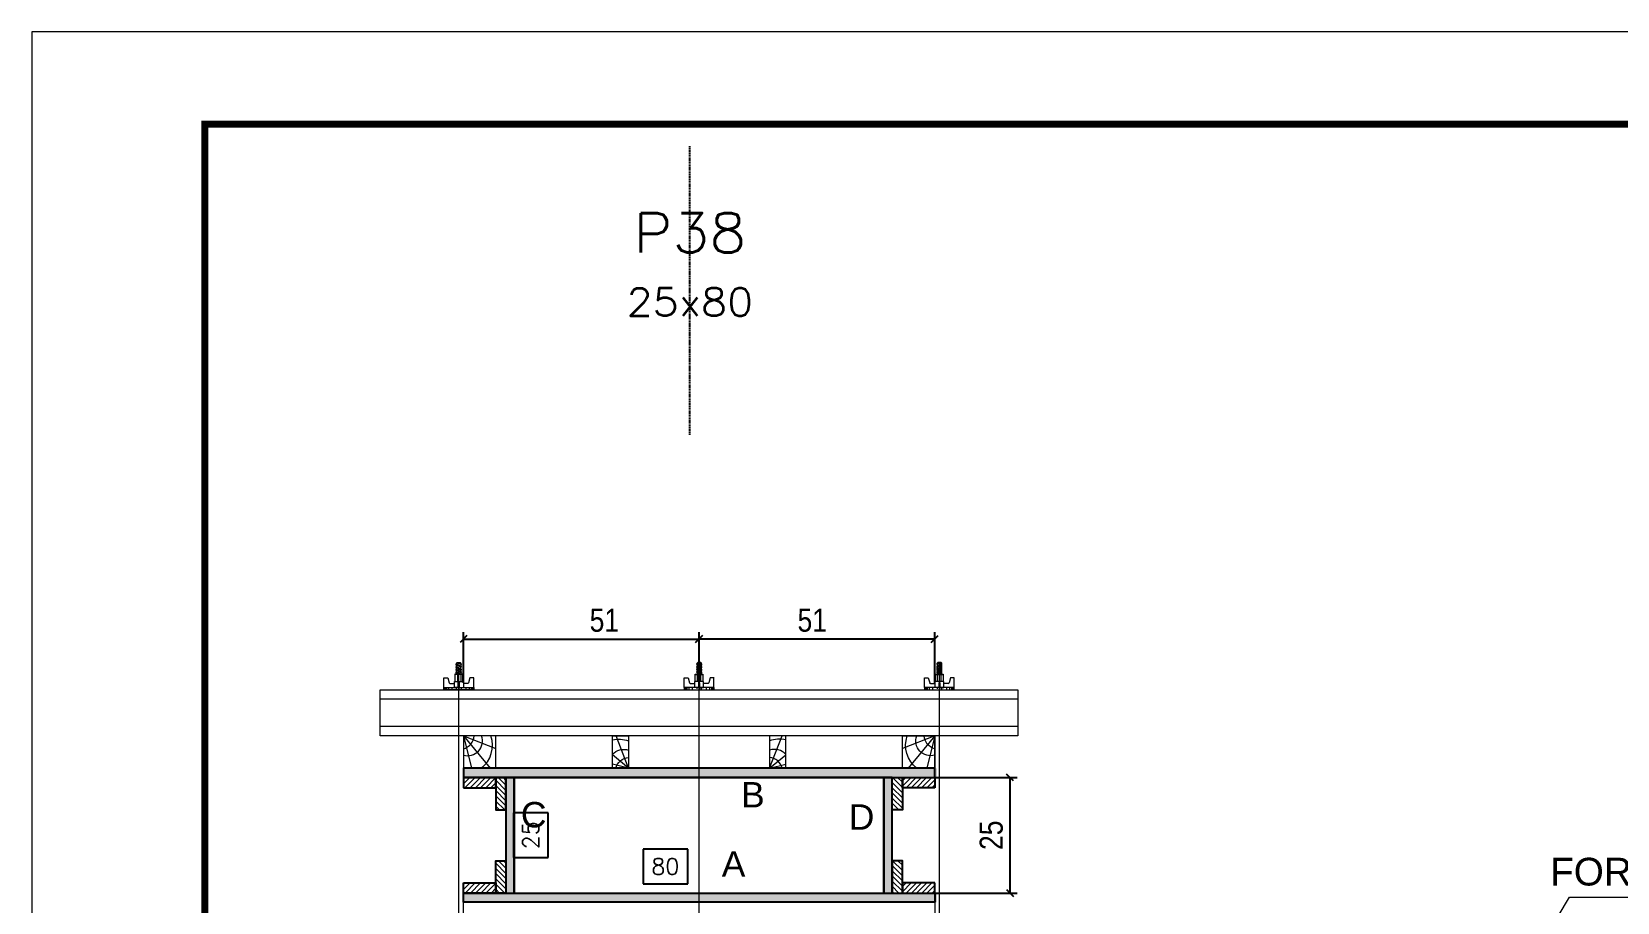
# Model space of a CAD drawing. Extents: x 14400 to 24104, y -21631 to 6985.
# Drawn here: x 19168 to 19855, y -2581 to -2204 of the extents above; entities that cross this region are included whole.
import ezdxf
from ezdxf.enums import TextEntityAlignment as Align

# ---------------------------------------------------------------- set-up
doc = ezdxf.new("R2010")
doc.units = 0
doc.linetypes.add('DASHED', pattern=[0.75, 0.5, -0.25])
doc.linetypes.add('HIDDEN', pattern=[0.375, 0.25, -0.125])
for name, color, linetype in [('CHAPA', 1, 'Continuous'), ('COTA', 241, 'Continuous'), ('MEIO_PONT', 93, 'Continuous'), ('Painéis', 200, 'Continuous'), ('SARRAFO', 251, 'Continuous'), ('Texto de Titulo', 7, 'Continuous'), ('Texto Qtd Sarr', 242, 'Continuous'), ('TEXTO_GERAL', 7, 'Continuous')]:
    doc.layers.add(name, color=color, linetype=linetype)
for name, color, linetype, lineweight in [('Folhas', 255, 'Continuous', 9), ('Hachura', 251, 'Continuous', 9), ('Madeira', 126, 'Continuous', 18), ('Perfil Metálico', 224, 'Continuous', 18), ('SARRAFO DE PRESSAO', 251, 'DASHED', 9), ('Texto Seção', 7, 'Continuous', 15)]:
    doc.layers.add(name, color=color, linetype=linetype, lineweight=lineweight)
doc.styles.add('ARIAL', font='arial.ttf')
doc.styles.add('COTA TECNICA 2X', font='techl___.ttf', dxfattribs={"height": 10})
doc.styles.add('ROMANS', font='romans.shx')
doc.styles.get("Standard").update_dxf_attribs({"font": 'arial.ttf'})
doc.dimstyles.new('3x', dxfattribs={"dimtxt": 10, "dimasz": 5, "dimexe": 7, "dimexo": 5, "dimgap": 4, "dimtad": 1, "dimdec": 4, "dimlfac": 0.333333, "dimdsep": 46, "dimtxsty": 'Standard', "dimblk": 'DOT', "dimcen": 0.09, "dimclrd": 1, "dimclre": 1, "dimclrt": 2, "dimadec": 0, "dimazin": 2, "dimtfac": 1, "dimtdec": 4, "dimtmove": 0, "dimatfit": 3, "dimldrblk": 'DOT', "dimfxl": 1, "dimtolj": 1, "dimtzin": 0, "dimlwd": 9, "dimlwe": 9, "dimarcsym": 0})
doc.dimstyles.new('SECAO PILAR', dxfattribs={"dimtxt": 10, "dimasz": 3, "dimexe": 3, "dimexo": 3, "dimgap": 3, "dimtad": 1, "dimdec": 1, "dimlfac": 0.5, "dimzin": 12, "dimdsep": 46, "dimtxsty": 'COTA TECNICA 2X', "dimblk1": 'OBLIQUE', "dimblk2": 'OBLIQUE', "dimsah": 1, "dimcen": 0.9, "dimclrd": 256, "dimclre": 256, "dimclrt": 256, "dimadec": 1, "dimazin": 3, "dimtfac": 1, "dimtdec": 1, "dimtmove": 0, "dimatfit": 3, "dimfxl": 1, "dimtolj": 1, "dimtzin": 12, "dimarcsym": 0})
doc.dimstyles.new('SECÇÃO 2', dxfattribs={"dimtxt": 7, "dimasz": 6, "dimexe": 0.18, "dimexo": 2, "dimgap": -4, "dimtad": 3, "dimdec": 1, "dimlfac": 0.5, "dimzin": 12, "dimdsep": 46, "dimtxsty": 'ROMANS', "dimblk": 'ARCHTICK', "dimcen": 0.09, "dimse1": 1, "dimse2": 1, "dimsd1": 1, "dimsd2": 1, "dimclrd": 180, "dimclre": 5, "dimclrt": 1, "dimadec": 0, "dimazin": 3, "dimtfac": 1, "dimtdec": 1, "dimtofl": 0, "dimtmove": 0, "dimatfit": 3, "dimldrblk": 'ARCHTICK', "dimfxl": 1, "dimtolj": 1, "dimtzin": 0, "dimarcsym": 0})
pattern_1 = [(315, (42265.2026, -12029.5829), (1.12253202, 1.12253202), [])]

# ---------------------------------------------------------------- blocks, each defined once
blk = doc.blocks.new('9999999999')
at = {"layer": 'Folhas'}
blk.add_lwpolyline([(98138.98, 34190.21), (99623.98, 34190.21), (99623.98, 35240.21), (98138.98, 35240.21)], close=True, dxfattribs=at)
at = {"layer": 'Folhas', "color": 30, "const_width": 3}
blk.add_lwpolyline([(98213.98, 34230.21), (99583.98, 34230.21), (99583.98, 35200.21), (98213.98, 35200.21)], close=True, dxfattribs=at)
blk = doc.blocks.new('titulo1')
at = {"layer": 'Defpoints', "color": 252, "linetype": 'HIDDEN', "ltscale": 2}
blk.add_line((0, 0), (0, 125), dxfattribs=at)
at = {"layer": 'Defpoints', "style": 'ROMANS', "oblique": 15}
blk.add_attdef('FOLHA', text='', height=10, dxfattribs=at).set_placement((0, 15.58), align=Align.MIDDLE_CENTER)
at = {"layer": 'Texto Qtd Sarr', "color": 3, "style": 'ROMANS', "oblique": 15}
for tag, height, p in [('TITULO', 17, (0, 71.45)), ('SEÇÃO', 12, (0, 41.55))]:
    blk.add_attdef(tag, text='', height=height, dxfattribs=at).set_placement(p, align=Align.MIDDLE_CENTER)
blk = doc.blocks.new('*D1468')
at = {"layer": 'COTA', "color": 180, "lineweight": -2, "transparency": 16777216}
for p, q in [((19452.45, -2557.63), (19433.11, -2557.63)), ((19433.11, -2557.63), (19433.11, -2572.63)), ((19452.45, -2572.63), (19452.45, -2557.63)), ((19433.11, -2572.63), (19452.45, -2572.63))]:
    blk.add_line(p, q, dxfattribs=at)
at = {"layer": 'Defpoints', "color": 0, "transparency": 16777216}
for p in [(19377.39, -2576.63), (19537.39, -2576.63), (19537.39, -2576.63)]:
    blk.add_point(p, dxfattribs=at)
at = {"layer": 'COTA', "color": 1, "transparency": 16777216, "insert": (19442.78, -2565.13), "char_height": 7, "attachment_point": 5, "style": 'ROMANS'}
blk.add_mtext('\\A1;80', dxfattribs=at)
blk = doc.blocks.new('_ArchTick')
at = {"color": 0, "linetype": 'ByBlock', "const_width": 0.15}
blk.add_lwpolyline([(-0.5, -0.5), (0.5, 0.5)], dxfattribs=at)
blk = doc.blocks.new('*D1469')
at = {"layer": 'COTA', "color": 180, "lineweight": -2, "transparency": 16777216}
for p, q in [((19391.99, -2541.96), (19376.99, -2541.96)), ((19376.99, -2541.96), (19376.99, -2561.3)), ((19391.99, -2561.3), (19391.99, -2541.96)), ((19376.99, -2561.3), (19391.99, -2561.3))]:
    blk.add_line(p, q, dxfattribs=at)
at = {"layer": 'Defpoints', "color": 0, "transparency": 16777216}
for p in [(19377.39, -2526.63), (19395.99, -2526.63), (19377.39, -2576.63)]:
    blk.add_point(p, dxfattribs=at)
at = {"layer": 'COTA', "color": 1, "transparency": 16777216, "insert": (19384.49, -2551.63), "char_height": 7, "attachment_point": 5, "rotation": 90, "style": 'ROMANS'}
blk.add_mtext('\\A1;25', dxfattribs=at)
blk = doc.blocks.new('_Oblique')
at = {"color": 0, "linetype": 'ByBlock', "lineweight": -2}
blk.add_line((-0.5, -0.5), (0.5, 0.5), dxfattribs=at)
blk = doc.blocks.new('*D1484')
at = {"layer": 'COTA', "lineweight": -2, "transparency": 16777216}
for p, q in [((19543.99, -2526.63), (19595.03, -2526.63)), ((19592.03, -2576.63), (19592.03, -2526.63)), ((19543.99, -2576.63), (19595.03, -2576.63))]:
    blk.add_line(p, q, dxfattribs=at)
at = {"layer": 'Defpoints', "color": 0, "transparency": 16777216}
for p in [(19540.99, -2526.63), (19592.03, -2526.63), (19540.99, -2576.63)]:
    blk.add_point(p, dxfattribs=at)
at = {"layer": 'COTA', "lineweight": -2, "transparency": 16777216, "xscale": 3, "yscale": 3, "zscale": 3}
for p, rotation in [((19592.03, -2526.63), 90), ((19592.03, -2576.63), 270)]:
    blk.add_blockref('_Oblique', p, dxfattribs=dict(at, rotation=rotation))
at = {"layer": 'COTA', "transparency": 16777216, "insert": (19583.92, -2551.63), "char_height": 10, "attachment_point": 5, "rotation": 90, "style": 'COTA TECNICA 2X'}
blk.add_mtext('\\A1;25', dxfattribs=at)
blk = doc.blocks.new('*D1474')
at = {"layer": 'COTA', "lineweight": -2, "transparency": 16777216}
for p, q in [((19355.39, -2485.63), (19355.39, -2463.73)), ((19457.39, -2485.63), (19457.39, -2463.73)), ((19355.39, -2466.73), (19457.39, -2466.73))]:
    blk.add_line(p, q, dxfattribs=at)
at = {"layer": 'Defpoints', "color": 0, "transparency": 16777216}
for p in [(19457.39, -2466.73), (19355.39, -2488.63), (19457.39, -2488.63)]:
    blk.add_point(p, dxfattribs=at)
at = {"layer": 'COTA', "lineweight": -2, "transparency": 16777216, "xscale": 3, "yscale": 3, "zscale": 3, "rotation": 180}
blk.add_blockref('_Oblique', (19355.39, -2466.73), dxfattribs=at)
at = {"layer": 'COTA', "lineweight": -2, "transparency": 16777216, "xscale": 3, "yscale": 3, "zscale": 3}
blk.add_blockref('_Oblique', (19457.39, -2466.73), dxfattribs=at)
at = {"layer": 'COTA', "transparency": 16777216, "insert": (19416.39, -2458.62), "char_height": 10, "attachment_point": 5, "style": 'COTA TECNICA 2X'}
blk.add_mtext('\\A1;51', dxfattribs=at)
blk = doc.blocks.new('*D1475')
at = {"layer": 'COTA', "lineweight": -2, "transparency": 16777216}
for p, q in [((19457.39, -2485.63), (19457.39, -2463.73)), ((19559.39, -2485.63), (19559.39, -2463.73)), ((19559.39, -2466.73), (19457.39, -2466.73))]:
    blk.add_line(p, q, dxfattribs=at)
at = {"layer": 'Defpoints', "color": 0, "transparency": 16777216}
for p in [(19457.39, -2466.73), (19457.39, -2488.63), (19559.39, -2488.63)]:
    blk.add_point(p, dxfattribs=at)
at = {"layer": 'COTA', "lineweight": -2, "transparency": 16777216, "xscale": 3, "yscale": 3, "zscale": 3, "rotation": 180}
blk.add_blockref('_Oblique', (19457.39, -2466.73), dxfattribs=at)
at = {"layer": 'COTA', "lineweight": -2, "transparency": 16777216, "xscale": 3, "yscale": 3, "zscale": 3}
blk.add_blockref('_Oblique', (19559.39, -2466.73), dxfattribs=at)
at = {"layer": 'COTA', "transparency": 16777216, "insert": (19506.39, -2458.62), "char_height": 10, "attachment_point": 5, "style": 'COTA TECNICA 2X'}
blk.add_mtext('\\A1;51', dxfattribs=at)
blk = doc.blocks.new('C')
at = {"layer": 'Hachura', "color": 0}
for p, q in [((0, 3.22), (0, -3.22)), ((0.45, 3.22), (0, 3.22)), ((0.46, 3.16), (0, 3.16)), ((0.46, 3.05), (0, 3.05)), ((0.46, 2.88), (0, 2.88)), ((0, 2.75), (0, -1.16)), ((0.46, 2.65), (0, 2.65)), ((0.46, 2.23), (0, 2.23)), ((0.46, 1.51), (0, 1.51)), ((0.39, 0.49), (0.17, 0.49)), ((0.45, -3.23), (0.45, 3.22)), ((0.45, 3.22), (2.58, 3.22)), ((1.74, 0.97), (0.45, 0.97)), ((1.45, 0.1), (0.45, 0.1)), ((1.35, 1.94), (1.35, 0.96)), ((2.58, 2.39), (1.47, 2.09)), ((1.74, -0.97), (1.74, 0.97)), ((1.74, 0.97), (1.74, 0.84)), ((1.74, 0.97), (1.74, 0.84)), ((1.74, 0.84), (3.35, 0.84)), ((3.35, 0.45), (1.74, 0.45)), ((2.58, 3.22), (2.58, 2.39)), ((3.32, 0.84), (3.32, -0.84)), ((3.35, 0.84), (3.35, -0.84)), ((3.68, 0.45), (3.35, 0.45)), ((3.84, -0.52), (3.35, 0.45)), ((3.35, 0.06), (3.67, -0.57)), ((3.68, 0.45), (4.16, -0.52)), ((3.72, 0.5), (4.25, -0.57)), ((4.37, -0.55), (3.83, 0.53)), ((4.15, 0.45), (3.93, 0.45)), ((4.42, -0.52), (3.93, 0.45)), ((4.15, 0.45), (4.26, 0.45)), ((4.26, 0.45), (4.74, -0.52)), ((4.3, 0.5), (4.83, -0.57)), ((4.95, -0.55), (4.41, 0.53)), ((4.51, 0.45), (4.84, 0.45)), ((5, -0.52), (4.51, 0.45)), ((4.84, 0.45), (5.32, -0.52)), ((4.88, 0.5), (5.41, -0.57)), ((5.53, -0.55), (4.99, 0.53)), ((5.58, -0.52), (5.09, 0.45)), ((5.42, 0.45), (5.09, 0.45)), ((5.58, -0.52), (5.09, 0.45)), ((5.42, 0.45), (5.74, -0.19)), ((5.46, 0.5), (5.74, -0.07)), ((5.74, 0.19), (5.57, 0.53)), ((5.74, 0.32), (5.68, 0.45)), ((5.68, 0.45), (5.74, 0.45)), ((5.74, 0.45), (5.9, 0.29)), ((5.74, 0.45), (5.74, -0.52)), ((5.9, -0.36), (5.9, 0.29)), ((0.45, 0), (0, 0)), ((0.46, -1.52), (0, -1.52)), ((0.46, -2.23), (0, -2.23)), ((0.46, -2.65), (0, -2.65)), ((0.46, -2.88), (0, -2.88)), ((0.46, -3.05), (0, -3.05)), ((0.46, -3.16), (0, -3.16)), ((0, -3.22), (2.57, -3.22)), ((0.08, -0.48), (0.29, -0.48)), ((0.29, -0.48), (0.4, -0.48)), ((0.45, 0), (0.45, -0.97)), ((0.45, -0.16), (1.45, -0.16)), ((0.45, -0.65), (0.45, -0.32)), ((0.45, -3.23), (0.45, -0.65)), ((0.45, -0.97), (1.74, -0.97)), ((1.35, -1.94), (1.35, -0.97)), ((2.58, -2.39), (1.47, -2.1)), ((3.35, -0.32), (1.74, -0.32)), ((3.35, -0.84), (1.74, -0.84)), ((2.58, -3.23), (2.58, -2.39)), ((3.35, -0.07), (3.58, -0.52)), ((3.35, -0.52), (3.58, -0.52)), ((3.84, -0.52), (4.16, -0.52)), ((4.42, -0.52), (4.74, -0.52)), ((4.63, -0.52), (4.74, -0.52)), ((5, -0.52), (5.32, -0.52)), ((5.58, -0.52), (5.74, -0.52)), ((5.74, -0.52), (5.9, -0.36)), ((5.74, -0.52), (5.74, -0.52))]:
    blk.add_line(p, q, dxfattribs=at)
for centre, radius, start, end in [((1.52, 1.94), 0.161, 104.7436, 180), ((1.44, -0.03), 0.129, 272.695, 87.305), ((3.81, 0.39), 0.143, 25.5688, 154.4312), ((4.39, 0.39), 0.143, 25.5688, 154.4312), ((4.97, 0.39), 0.143, 25.5688, 154.4312), ((5.55, 0.39), 0.143, 25.5688, 154.4312), ((0.17, -0.37), 0.174, 221.744, 317.8592), ((1.52, -1.94), 0.161, 180, 255.2564), ((3.71, -0.4), 0.174, 222.1408, 318.256), ((4.29, -0.4), 0.174, 222.1408, 318.256), ((4.87, -0.4), 0.174, 222.1408, 318.256), ((5.45, -0.4), 0.174, 222.1408, 318.256), ((5.61, -0.4), 0.174, 317.8592, 318.256)]:
    blk.add_arc(centre, radius, start, end, dxfattribs=at)
blk = doc.blocks.new('PONTALETE')
at = {"layer": 'Madeira'}
for q in [(2.71, 7), (7, 5.76), (7, 1.74)]:
    blk.add_line((0, 0), q, dxfattribs=at)
blk.add_lwpolyline([(0, 0), (7, 0), (7, 7), (0, 7)], close=True, dxfattribs=at)
for centre, radius, start, end in [((2.04, 0.06), 6.23, 37.2818, 109.0913), ((1.09, 0.9), 3.19, 343.603, 109.9847), ((-0.21, -0.78), 3.09, 14.6322, 86.0383)]:
    blk.add_arc(centre, radius, start, end, dxfattribs=at)
blk = doc.blocks.new('MEIO PONTALETE')
at = {"layer": 'Madeira'}
for q in [(2.71, 7), (3.5, 2.88), (3.5, 0.87)]:
    blk.add_line((0, 0), q, dxfattribs=at)
blk.add_lwpolyline([(0, 0), (3.5, 0), (3.5, 7), (0, 7)], close=True, dxfattribs=at)
for centre, radius, start, end in [((2.04, 0.06), 6.23, 76.4499, 109.0913), ((1.09, 0.9), 3.19, 40.9063, 109.9847), ((-0.21, -0.78), 3.09, 14.6322, 86.0383)]:
    blk.add_arc(centre, radius, start, end, dxfattribs=at)
blk = doc.blocks.new('_Dot')
at = {"color": 0, "linetype": 'ByBlock', "lineweight": -2}
blk.add_line((-0.5, 0), (-1, 0), dxfattribs=at)
at = {"color": 0, "linetype": 'ByBlock', "const_width": 0.5}
blk.add_lwpolyline([(-0.25, 0, 1), (0.25, 0, 1)], format="xyb", close=True, dxfattribs=at)

msp = doc.modelspace()

# ---------------------------------------------------------------- hatches: boundary and pattern name
at = {"layer": 'Hachura'}
h = msp.add_hatch(color=256, dxfattribs=at)
h.dxf.hatch_style = 1
h.paths.add_polyline_path([(19559.39, -2526.63), (19559.39, -2522.63), (19355.39, -2522.63), (19355.39, -2526.63)])
h = msp.add_hatch(color=256, dxfattribs=at)
h.dxf.hatch_style = 1
h.paths.add_polyline_path([(19560.39, -2526.63), (19560.39, -2522.63), (19356.39, -2522.63), (19356.39, -2526.63)])
h = msp.add_hatch(dxfattribs=at)
h.set_pattern_fill('ANSI31', color=256, scale=0.5, angle=180, style=0)
h.set_pattern_definition([(225, (10231.4426, -25456.0392), (1.12253202, -1.12253202), [])])
h.paths.add_polyline_path([(19369.39, -2526.63), (19369.39, -2531.03), (19355.39, -2531.03), (19355.39, -2526.63)])
h = msp.add_hatch(dxfattribs=at)
h.set_pattern_fill('ANSI31', color=256, scale=0.5, angle=270, style=0)
h.set_pattern_definition(pattern_1)
h.paths.add_polyline_path([(19373.79, -2540.63), (19369.39, -2540.63), (19369.39, -2526.63), (19373.79, -2526.63)])
h = msp.add_hatch(color=256, dxfattribs=at)
h.dxf.hatch_style = 1
h.paths.add_polyline_path([(19373.79, -2576.63), (19377.39, -2576.63), (19377.39, -2526.63), (19373.79, -2526.63)])
h = msp.add_hatch(color=256, dxfattribs=at)
h.dxf.hatch_style = 1
h.paths.add_polyline_path([(19373.79, -2576.63), (19377.39, -2576.63), (19377.39, -2526.63), (19373.79, -2526.63)])
h = msp.add_hatch(color=256, dxfattribs=at)
h.dxf.hatch_style = 1
h.paths.add_polyline_path([(19537.39, -2576.63), (19540.99, -2576.63), (19540.99, -2526.63), (19537.39, -2526.63)])
h = msp.add_hatch(color=256, dxfattribs=at)
h.dxf.hatch_style = 1
h.paths.add_polyline_path([(19537.39, -2576.63), (19540.99, -2576.63), (19540.99, -2526.63), (19537.39, -2526.63)])
h = msp.add_hatch(dxfattribs=at)
h.set_pattern_fill('ANSI31', color=256, scale=0.5, angle=270, style=0)
h.set_pattern_definition(pattern_1)
h.paths.add_polyline_path([(19540.99, -2540.63), (19545.39, -2540.63), (19545.39, -2526.63), (19540.99, -2526.63)])
h = msp.add_hatch(dxfattribs=at)
h.set_pattern_fill('ANSI31', color=256, scale=0.5, angle=180, style=0)
h.set_pattern_definition([(225, (10056.4426, -25456.0392), (1.12253202, -1.12253202), [])])
h.paths.add_polyline_path([(19545.39, -2526.63), (19545.39, -2531.03), (19559.39, -2531.03), (19559.39, -2526.63)])
h = msp.add_hatch(dxfattribs=at)
h.set_pattern_fill('ANSI31', color=256, scale=0.5, angle=270, style=0)
h.set_pattern_definition(pattern_1)
h.paths.add_polyline_path([(19373.79, -2562.63), (19369.39, -2562.63), (19369.39, -2576.63), (19373.79, -2576.63)])
h = msp.add_hatch(dxfattribs=at)
h.set_pattern_fill('ANSI31', color=256, scale=0.5, angle=270, style=0)
h.set_pattern_definition(pattern_1)
h.paths.add_polyline_path([(19540.99, -2562.63), (19545.39, -2562.63), (19545.39, -2576.63), (19540.99, -2576.63)])
h = msp.add_hatch(dxfattribs=at)
h.set_pattern_fill('ANSI31', color=256, scale=0.5, angle=180, style=0)
h.set_pattern_definition([(225, (10231.4426, -25468.0392), (1.12253202, -1.12253202), [])])
h.paths.add_polyline_path([(19369.39, -2576.63), (19369.39, -2572.23), (19355.39, -2572.23), (19355.39, -2576.63)])
h = msp.add_hatch(dxfattribs=at)
h.set_pattern_fill('ANSI31', color=256, scale=0.5, angle=180, style=0)
h.set_pattern_definition([(225, (10056.4426, -25468.0392), (1.12253202, -1.12253202), [])])
h.paths.add_polyline_path([(19545.39, -2576.63), (19545.39, -2572.23), (19559.39, -2572.23), (19559.39, -2576.63)])
h = msp.add_hatch(color=256, dxfattribs=at)
h.dxf.hatch_style = 1
h.paths.add_polyline_path([(19559.39, -2576.63), (19559.39, -2580.63), (19355.39, -2580.63), (19355.39, -2576.63)])
h = msp.add_hatch(color=256, dxfattribs=at)
h.dxf.hatch_style = 1
h.paths.add_polyline_path([(19560.39, -2576.63), (19560.39, -2580.63), (19356.39, -2580.63), (19356.39, -2576.63)])

# ---------------------------------------------------------------- linework, layer by layer
at = {"layer": 'CHAPA'}
for points in [[(19559.39, -2526.63), (19559.39, -2522.63), (19355.39, -2522.63), (19355.39, -2526.63)], [(19559.39, -2526.63), (19559.39, -2522.63), (19355.39, -2522.63), (19355.39, -2526.63)], [(19373.79, -2576.63), (19377.39, -2576.63), (19377.39, -2526.63), (19373.79, -2526.63)], [(19373.79, -2576.63), (19377.39, -2576.63), (19377.39, -2526.63), (19373.79, -2526.63)], [(19537.39, -2576.63), (19540.99, -2576.63), (19540.99, -2526.63), (19537.39, -2526.63)], [(19537.39, -2576.63), (19540.99, -2576.63), (19540.99, -2526.63), (19537.39, -2526.63)], [(19559.39, -2576.63), (19559.39, -2580.63), (19355.39, -2580.63), (19355.39, -2576.63)], [(19559.39, -2576.63), (19559.39, -2580.63), (19355.39, -2580.63), (19355.39, -2576.63)]]:
    msp.add_lwpolyline(points, close=True, dxfattribs=at)
at = {"layer": 'Hachura'}
for p, q in [((19353.39, -2625.43), (19353.39, -2481.63)), ((19457.39, -2625.43), (19457.4, -2481.63)), ((19561.4, -2625.43), (19561.4, -2481.63))]:
    msp.add_line(p, q, dxfattribs=at)
at = {"layer": 'Madeira'}
for points in [[(19559.39, -2522.63), (19559.39, -2508.63), (19355.39, -2508.63), (19355.39, -2522.63)], [(19559.39, -2580.63), (19559.39, -2594.63), (19355.39, -2594.63), (19355.39, -2580.63)]]:
    msp.add_lwpolyline(points, close=True, dxfattribs=at)
at = {"layer": 'Painéis'}
msp.add_lwpolyline([(19377.39, -2526.63), (19377.39, -2576.63), (19537.39, -2576.63), (19537.39, -2526.63)], close=True, dxfattribs=at)
at = {"layer": 'Perfil Metálico'}
for points in [[(19595.39, -2488.63), (19595.39, -2508.63), (19319.39, -2508.63), (19319.39, -2488.63)], [(19319.39, -2504.63), (19319.39, -2492.63), (19595.39, -2492.63), (19595.39, -2504.63)]]:
    msp.add_lwpolyline(points, close=True, dxfattribs=at)
at = {"layer": 'SARRAFO'}
for points in [[(19355.39, -2531.03), (19369.39, -2531.03), (19369.39, -2526.63), (19355.39, -2526.63)], [(19369.39, -2526.63), (19369.39, -2540.63), (19373.79, -2540.63), (19373.79, -2526.63)], [(19545.39, -2526.63), (19545.39, -2540.63), (19540.99, -2540.63), (19540.99, -2526.63)], [(19559.39, -2531.03), (19545.39, -2531.03), (19545.39, -2526.63), (19559.39, -2526.63)], [(19369.39, -2576.63), (19369.39, -2562.63), (19373.79, -2562.63), (19373.79, -2576.63)], [(19545.39, -2576.63), (19545.39, -2562.63), (19540.99, -2562.63), (19540.99, -2576.63)], [(19355.39, -2572.23), (19369.39, -2572.23), (19369.39, -2576.63), (19355.39, -2576.63)], [(19559.39, -2572.23), (19545.39, -2572.23), (19545.39, -2576.63), (19559.39, -2576.63)]]:
    msp.add_lwpolyline(points, close=True, dxfattribs=at)

# ---------------------------------------------------------------- block references
at = {"layer": 'Hachura', "linetype": 'Continuous', "yscale": 2, "zscale": 2}
for p, xscale, rotation in [((19353.39, -2488.63), -2, 270), ((19457.39, -2488.63), 2, 90), ((19561.39, -2488.63), 2, 90)]:
    msp.add_blockref('C', p, dxfattribs=dict(at, xscale=xscale, rotation=rotation))
at = {"layer": 'MEIO_PONT', "yscale": 2, "zscale": 2}
for p, xscale, rotation in [((19355.39, -2508.63), 2, 269.9999999999999), ((19559.39, -2508.63), -2, 90)]:
    msp.add_blockref('PONTALETE', p, dxfattribs=dict(at, xscale=xscale, rotation=rotation))
at = {"layer": 'MEIO_PONT', "yscale": 1.999999997962732, "zscale": 1.999999997962732}
for p, xscale in [((19426.89, -2522.63), -1.999999997962732), ((19487.89, -2522.63), 1.999999997962732)]:
    msp.add_blockref('MEIO PONTALETE', p, dxfattribs=dict(at, xscale=xscale))
at = {"layer": 'SARRAFO DE PRESSAO', "color": 6, "linetype": 'ByBlock'}
msp.add_blockref('9999999999', (-78970.51, -37444.08), dxfattribs=at)
at = {"layer": 'Texto Seção'}
ref = msp.add_blockref('titulo1', (19453.39, -2378.37), dxfattribs=at)
ref.add_attrib('TITULO', 'P38', dxfattribs={"layer": 'Texto de Titulo', "color": 7, "height": 17, "style": 'ROMANS', "width": 1.1}).set_placement((19453.39, -2290.87), align=Align.MIDDLE_CENTER)
ref.add_attrib('SEÇÃO', '25x80', dxfattribs={"layer": 'Texto de Titulo', "color": 7, "height": 12, "style": 'ROMANS', "width": 1.1}).set_placement((19453.39, -2320.87), align=Align.MIDDLE_CENTER)

# ---------------------------------------------------------------- texts
at = {"color": 0, "linetype": 'Continuous', "ltscale": 5, "style": 'ARIAL'}
msp.add_text('FORNECER MOSCA', height=12, dxfattribs=at).set_placement((19825.8, -2573.37))
at = {"layer": 'TEXTO_GERAL', "style": 'ARIAL'}
for s, p in [('B', (19480.66, -2534.08)), ('C', (19385.78, -2542.73)), ('D', (19527.73, -2543.73)), ('A', (19472.31, -2564.05))]:
    msp.add_text(s, height=11, dxfattribs=at).set_placement(p, align=Align.MIDDLE_CENTER)

# ---------------------------------------------------------------- dimensions: what is measured, and where the dimension line sits
at = {"layer": 'COTA'}
for base, p1, p2, dimstyle, picture, middle in [((19457.39, -2466.73), (19355.39, -2488.63), (19457.39, -2488.63), 'SECAO PILAR', '*D1474', (19416.39, -2466.73)), ((19537.39, -2576.63), (19377.39, -2576.63), (19537.39, -2576.63), 'SECÇÃO 2', '*D1468', (19442.78, -2576.63))]:
    dim = msp.add_linear_dim(base=base, p1=p1, p2=p2, dimstyle=dimstyle, dxfattribs=at)
    dim.commit()
    dim.dimension.update_dxf_attribs({"geometry": picture, "text_midpoint": middle, "dimtype": 160})
for base, p1, p2, angle, dimstyle, picture, middle in [((19457.39, -2466.73), (19559.39, -2488.63), (19457.39, -2488.63), 180, 'SECAO PILAR', '*D1475', (19506.39, -2466.73)), ((19395.99, -2526.63), (19377.39, -2576.63), (19377.39, -2526.63), 90, 'SECÇÃO 2', '*D1469', (19395.99, -2551.63))]:
    dim = msp.add_linear_dim(base=base, p1=p1, p2=p2, angle=angle, dimstyle=dimstyle, dxfattribs=at)
    dim.commit()
    dim.dimension.update_dxf_attribs({"geometry": picture, "text_midpoint": middle, "dimtype": 160})
dim = msp.add_linear_dim(base=(19592.03, -2526.63), p1=(19540.99, -2576.63), p2=(19540.99, -2526.63), angle=90, dimstyle='SECAO PILAR', dxfattribs=at)
dim.commit()
dim.dimension.update_dxf_attribs({"geometry": '*D1484', "text_midpoint": (19583.92, -2551.63)})

# ---------------------------------------------------------------- leaders
msp.add_leader([(19806.84, -2623.93), (19834.18, -2578.37), (19973.38, -2578.37)], dimstyle='3x', override={"dimasz": 20})

doc.saveas('drawing.dxf')
